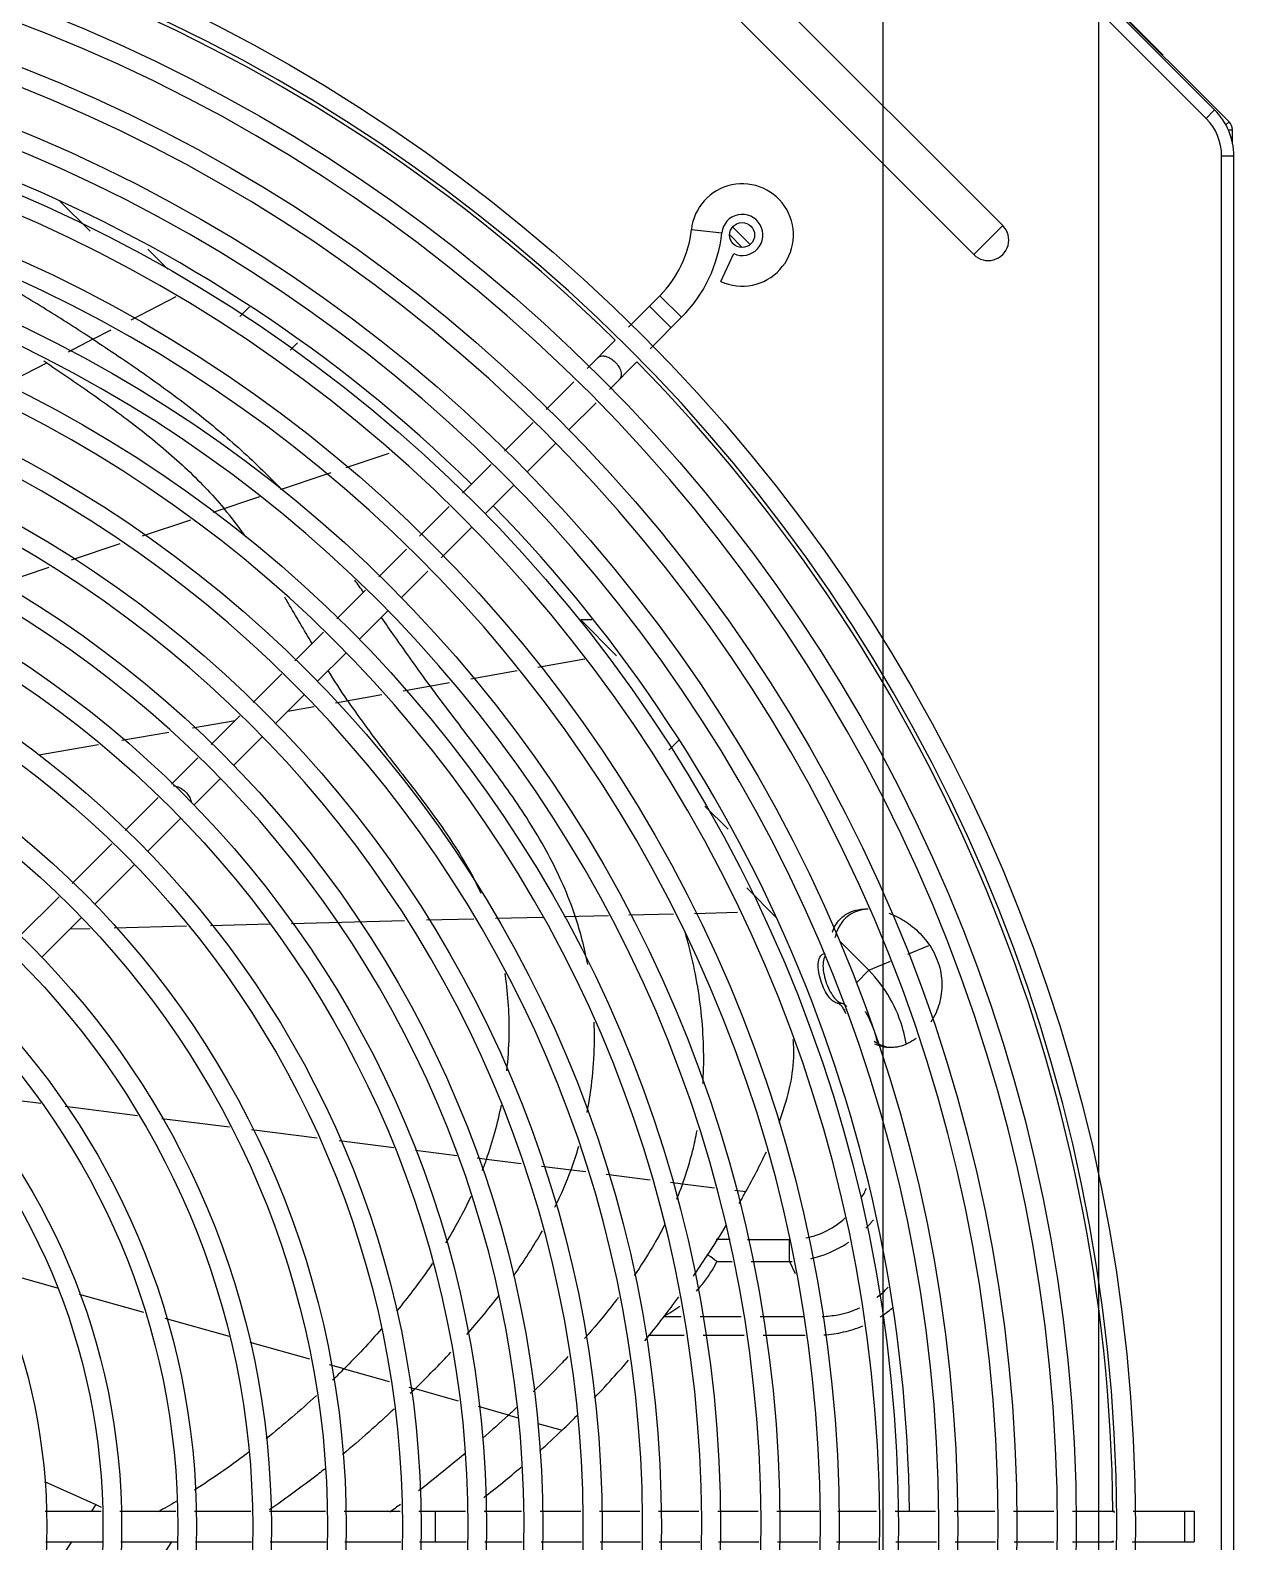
# Model space of a CAD drawing. Header units: metres. Extents: x -367 to 374, y -238 to 224.
# Drawn here: x 347.7656 to 347.9585, y 176.5526 to 176.7948 of the extents above; entities that cross this region are included whole.
import ezdxf
from ezdxf.enums import TextEntityAlignment as Align

# ---------------------------------------------------------------- set-up
doc = ezdxf.new("R2010")
doc.units = ezdxf.units.M
for name, color, linetype in [('ELE-ALIMENTADORES', 160, 'Continuous'), ('LA_BAU_BASES GERAIS_R00$0$ARQ-XREF-ATT', 8, 'Continuous'), ('LA_BAU_BASES GERAIS_R00$0$BASE', 253, 'Continuous'), ('LA_BAU_BASES GERAIS_R00$0$dutos', 31, 'Continuous')]:
    doc.layers.add(name, color=color, linetype=linetype)
doc.styles.add('LA_BAU_BASES GERAIS_R00$0$R60-125-RS', font='romans.shx', dxfattribs={"height": 0.19})
doc.styles.add('LA_BAU_BASES GERAIS_R00$0$R80-100-RS', font='romans.shx', dxfattribs={"height": 0.203})

# ---------------------------------------------------------------- blocks, each defined once
blk = doc.blocks.new('LA_BAU_BASES GERAIS_R00$0$A$C2E3D5B4E')
at = {"layer": 'LA_BAU_BASES GERAIS_R00$0$dutos', "color": 251}
for p, q in [((-18.8477975441474, -0.8951966155315745), (-18.8477975441474, -1.703314407854748)), ((-18.81313457787837, -1.703314407854748), (-18.81313457787837, -0.8951966155315745)), ((-18.79228686706165, -1.169888864731263), (-18.85251226380797, -1.109663467986763)), ((-18.7959769594604, -1.169333858476591), (-18.85162626313695, -1.113684554796635)), ((-18.79459810123672, -1.167955000253357), (-18.85024740491326, -1.112305696574083)), ((-18.80285149268866, -1.159200843846236), (-18.84149324850705, -1.120559088026482)), ((-18.86882032939093, -1.146265264609099), (-18.82855766927287, -1.186527924730569)), ((-18.87345700923697, -1.150901944455825), (-18.83319434911891, -1.191164604576613)), ((-18.80285149268866, -1.159200843846236), (-18.80288684802645, -1.159236199184932)), ((-18.7959769594604, -1.169333858476591), (-18.79459810123672, -1.167955000253357)), ((-18.79279535211617, -1.170397349785333), (-18.79228686706165, -1.169888864731263)), ((-18.79244629281538, -1.171161656937045), (-18.79175965926743, -1.171161656937045)), ((-18.79175965926743, -1.173319202165828), (-18.79175965926743, -1.171161656937045)), ((-18.79348150923443, -1.546999104573104), (-18.79348150923443, -1.175358408252293)), ((-18.79348150923443, -1.175358408252293), (-18.79153150923366, -1.175358408252293)), ((-18.79153150923366, -1.546999104573104), (-18.79153150923366, -1.175358408252293)), ((-18.97485003025076, -1.187424259859142), (-18.97967862476571, -1.182595665344195)), ((-18.86903276147814, -1.189537852328328), (-18.87180772239981, -1.186762891405522)), ((-18.82855766927287, -1.186527924730569), (-18.83319434911891, -1.191164604576613)), ((-18.87846704032336, -1.187167605594084), (-18.87359352067642, -1.187676335620552)), ((-18.87031539271129, -1.190022988049293), (-18.87231539271079, -1.188022988049113)), ((-18.96238551697616, -1.193480209313009), (-18.9655615608458, -1.190304165445639)), ((-18.87373078876089, -1.195471967130004), (-18.87168746821453, -1.191018334774697)), ((-18.96828034783675, -1.201605885451215), (-18.96103421516864, -1.197892088962078)), ((-18.88854016578671, -1.202782937899372), (-18.88351247341825, -1.197755245530232)), ((-18.88351247341825, -1.197755245530232), (-18.88004765019241, -1.201220068758346)), ((-18.94928474522794, -1.199516675971324), (-18.95085781642729, -1.201089747171125)), ((-18.88517473892216, -1.19941751103255), (-18.88170991569177, -1.202882334259982)), ((-18.88507534256087, -1.206247761126804), (-18.88004765019241, -1.201220068758346)), ((-18.97438523144183, -1.204734767627258), (-18.97145457535908, -1.203236064352666)), ((-18.97438503803323, -1.204734667294076), (-18.97836659732229, -1.206790297615896)), ((-18.94158117870711, -1.205283493633658), (-18.94278158299721, -1.206483897922396)), ((-18.8951940036909, -1.209436775799702), (-18.8906565408447, -1.204899312955092)), ((-18.98893604873274, -1.212192364151576), (-18.9817943123594, -1.208532073064532)), ((-18.98171410676377, -1.208491457838079), (-18.9817940039452, -1.208531922188001)), ((-18.89161081854718, -1.212783237113115), (-18.88719171761886, -1.208364136183206)), ((-18.90172920031682, -1.215971972427212), (-18.89731161326517, -1.211554385374882)), ((-18.89809074850427, -1.219263167070892), (-18.89372842812145, -1.214900846688067)), ((-18.90844311526189, -1.222685887374553), (-18.90384938398392, -1.218092156094997)), ((-18.93381922270828, -1.225304509785872), (-18.92690512460513, -1.222982373299999)), ((-18.90481233484616, -1.225984753410501), (-18.90021335471511, -1.221385773283316)), ((-18.9151570302115, -1.229399802322575), (-18.91056329893354, -1.224806071042337)), ((-18.93722875812409, -1.226454183915109), (-18.94419920993778, -1.228790678850089)), ((-18.93626692152475, -1.226126583496523), (-18.93722875812409, -1.226454183915109)), ((-18.95509720434029, -1.232450660042275), (-18.94762719724122, -1.229941985829271)), ((-18.91153392118349, -1.232706339749427), (-18.90693494105699, -1.228107359622925)), ((-18.92202950784076, -1.236272279951152), (-18.91727721387861, -1.231519985989678)), ((-18.96645198425767, -1.23626422682463), (-18.95868292431396, -1.233654944289526)), ((-18.91859360695116, -1.23976602551619), (-18.91365652739432, -1.234828945962079)), ((-18.97780676395678, -1.24007779375205), (-18.97003770423134, -1.237468511071881)), ((-18.92858486010618, -1.242827632217256), (-18.92414595662694, -1.238388728739608)), ((-18.98916154241897, -1.243891361503699), (-18.98139248347115, -1.241282078305346)), ((-18.92497709386271, -1.246149512429326), (-18.92071005573735, -1.2418824743051)), ((-18.9352987750558, -1.249541547165052), (-18.93070504377329, -1.244947815884814)), ((-18.93169868020459, -1.252871098768935), (-18.92709970007354, -1.248272118641751)), ((-18.89045334193861, -1.255444959346448), (-18.89618080267292, -1.249717498612597)), ((-18.89442717785323, -1.249717498612597), (-18.89618080267292, -1.249717498612597)), ((-18.94201269000087, -1.256255462112392), (-18.9374189587229, -1.251661730832609)), ((-18.93842026654193, -1.259592685108544), (-18.93382128641542, -1.254993704981359)), ((-18.9030771326602, -1.257262378543771), (-18.89555871880157, -1.255937537184934)), ((-18.94872660495048, -1.262969377060188), (-18.94413287366797, -1.25837564577995)), ((-18.91382544291127, -1.259156371251436), (-18.9063765932874, -1.257843787958279)), ((-18.94514185288381, -1.266314271448152), (-18.94054287275276, -1.261715291320968)), ((-18.93551742421232, -1.262978449288028), (-18.92809632397666, -1.261671082036344)), ((-18.92467131258536, -1.261067551375561), (-18.91725045386602, -1.259759902424491)), ((-18.94315121335376, -1.264323631921513), (-18.93894243170189, -1.263581984505606)), ((-18.95844540934058, -1.267018686677773), (-18.95156316595285, -1.265805938065512)), ((-18.95544051989555, -1.269683292007528), (-18.95084678861758, -1.265089560727972)), ((-18.96973528984881, -1.26900812256298), (-18.96220870284333, -1.267681831972993)), ((-18.95186343922114, -1.273035857787761), (-18.94726445909464, -1.268436877660577)), ((-18.88043402186804, -1.268915934933545), (-18.88209757050527, -1.270579483571908)), ((-18.983066274674, -1.271357229236571), (-18.97349858335156, -1.269671267857746)), ((-18.9618010709014, -1.276043843010655), (-18.95756070356265, -1.271803475675313)), ((-18.95823125785819, -1.279403676425488), (-18.95398604543198, -1.275158464000185)), ((-18.96922171373853, -1.283464485847333), (-18.9639212545685, -1.278164026678212)), ((-18.87259657010554, -1.283269156184303), (-18.87632863135559, -1.279537094934255)), ((-18.96566037960065, -1.286832798169542), (-18.96035386407357, -1.281526282637913)), ((-18.97770244840694, -1.291945220518016), (-18.97134189740564, -1.28558466951489)), ((-18.97415080445307, -1.295323223019011), (-18.96778298581603, -1.288955404381966)), ((-18.86488807000342, -1.297386220106489), (-18.86960101943851, -1.292673270671401)), ((-18.9861831830799, -1.3004259551887), (-18.97982263207405, -1.294065404185574)), ((-18.98264122930095, -1.303813647869163), (-18.97627341066391, -1.297445829231663)), ((-18.94254143502303, -1.29833647698814), (-18.9244376353613, -1.297886871120397)), ((-18.92093367425014, -1.297799850453146), (-18.91334175850852, -1.29761130567357)), ((-18.90983726332843, -1.297525114266762), (-18.90224533065202, -1.297336595786589)), ((-18.89883209950904, -1.297251840228625), (-18.89176110510243, -1.297076257023662)), ((-18.88849756914306, -1.296995218801555), (-18.88134087468779, -1.296817507330559)), ((-18.87796927121281, -1.296733786331686), (-18.87109204401122, -1.296563014935543)), ((-18.97804580169259, -1.29921822026148), (-18.97482245426681, -1.299138169235619)), ((-18.97096219027526, -1.299042300546887), (-18.95938139839154, -1.298754694367688)), ((-18.95552113461372, -1.298658825429982), (-18.94604539641159, -1.298423497221563)), ((-18.85001471382702, -1.305851012465098), (-18.85472029688253, -1.301145429409587)), ((-18.84376511657274, -1.303262344522125), (-18.84041373114678, -1.301874155226585)), ((-18.85001471382702, -1.305851012465098), (-18.84653283727994, -1.304408771976966)), ((-18.85001471382702, -1.305851012465098), (-18.8520617105919, -1.307898007187475)), ((-18.85507671651021, -1.311121612741488), (-18.85434055892028, -1.311121612741488)), ((-18.85398841405868, -1.312201885163802), (-18.85380830563145, -1.312201885163802)), ((-18.99554075033529, -1.325554803109014), (-18.98271642574991, -1.327163065803632)), ((-18.97884363270941, -1.327648741952714), (-18.96722525347423, -1.329105770577542)), ((-18.96335246037006, -1.329591446820757), (-18.95247305708972, -1.330955802628466)), ((-18.94896719605777, -1.331395463430624), (-18.9384496129619, -1.332714445837553)), ((-18.93494375192995, -1.333154106640393), (-18.92617909863156, -1.334253260192952)), ((-18.92267323710848, -1.334692922049214), (-18.9160447575855, -1.335524184091526)), ((-18.91278687967451, -1.335932746905371), (-18.91131746892506, -1.336117022254655)), ((-18.91131820307373, -1.33611907096946), (-18.90572744276733, -1.336820242063084)), ((-18.90246955607972, -1.337228833350252), (-18.89774548137348, -1.337821308075888)), ((-18.89774547947263, -1.337821308334412), (-18.89540953917412, -1.338118210272512)), ((-18.89214989084985, -1.338532517053579), (-18.88509134070455, -1.339417135183965)), ((-18.88183521299788, -1.339820019607203), (-18.87987164358174, -1.340062974307727)), ((-18.87987266827304, -1.340065798407011), (-18.87477644169985, -1.340705355252965)), ((-18.8715184655498, -1.341114236794681), (-18.86974674077601, -1.341336595705968)), ((-18.87226159157899, -1.349000269807846), (-18.8744895116738, -1.349000269807846)), ((-18.86947951956381, -1.349000269807846), (-18.86274769336205, -1.349000269807846)), ((-18.86274769336205, -1.352535803713806), (-18.86274769336205, -1.349000269807846)), ((-18.98005374248123, -1.356814683335131), (-18.99145001507031, -1.353607605882814)), ((-18.87437241541784, -1.352535803713806), (-18.87193318712116, -1.352535803713806)), ((-18.86890027819527, -1.352535803713806), (-18.86274769336205, -1.352535803713806)), ((-18.86274769336205, -1.352535803713806), (-18.86185612574218, -1.354447776644463)), ((-18.96622407888708, -1.360706553287116), (-18.97651231060217, -1.357811294087412)), ((-18.95250643644567, -1.364566899390127), (-18.96279466831538, -1.361671639687472)), ((-18.88295524341311, -1.361326547063015), (-18.88009717442083, -1.36132654640204)), ((-18.87706426561317, -1.361326545700365), (-18.87049296318901, -1.361326544179917)), ((-18.86746005438135, -1.361326543478469), (-18.86049705180676, -1.361326541867527)), ((-18.93963083805056, -1.368190283351112), (-18.94916934102321, -1.365506007435613)), ((-18.88541609229969, -1.364331745259904), (-18.87960482006883, -1.364331745259904)), ((-18.87657191114749, -1.364331745259904), (-18.87000060847777, -1.364331745259904)), ((-18.86696769955188, -1.364331745259904), (-18.86021343660695, -1.364331745259904)), ((-18.93413484642815, -1.369736936741617), (-18.93645133706423, -1.369085041990445)), ((-18.93413455020118, -1.36973779154431), (-18.92691269805391, -1.371770148257099)), ((-18.92373319541684, -1.372664916943165), (-18.9227551313902, -1.372940161628946)), ((-18.91578596984482, -1.374892493733284), (-18.92275672347887, -1.372939717399902)), ((-18.90778483962686, -1.377153066814742), (-18.91260640955488, -1.375787614317858)), ((-18.90778198147154, -1.377150838595469), (-18.90624645492289, -1.37758294633926)), ((-18.90306695792924, -1.37847768059072), (-18.89919816069914, -1.379566394755045)), ((-18.98215861393192, -1.387774089777565), (-18.97393403830529, -1.391484183709224)), ((-18.98203564679216, -1.39253910457245), (-18.97305363852092, -1.39253910457245)), ((-18.97393587228771, -1.391473402564714), (-18.97462903888618, -1.39253910457245)), ((-18.97393587579836, -1.391473400729808), (-18.97307087081708, -1.391871347859421)), ((-18.97005963576385, -1.39253910457245), (-18.96107762749716, -1.39253910457245)), ((-18.95808362474008, -1.39253910457245), (-18.94910161646885, -1.39253910457245)), ((-18.94610761371177, -1.39253910457245), (-18.93712560544509, -1.39253910457245)), ((-18.93413160268801, -1.39253910457245), (-18.92514959441678, -1.39253910457245)), ((-18.92215559166425, -1.39253910457245), (-18.91467058476928, -1.39253910457245)), ((-18.91951137004207, -1.39253910457245), (-18.91951137004207, -1.397439104572811)), ((-18.91167658201675, -1.39253910457245), (-18.9056885765026, -1.39253910457245)), ((-18.90269457374552, -1.39253910457245), (-18.89620756777413, -1.39253910457245)), ((-18.89321356501705, -1.39253910457245), (-18.88672655904566, -1.39253910457245)), ((-18.88373255628858, -1.39253910457245), (-18.87724555031718, -1.39253910457245)), ((-18.87425154756011, -1.39253910457245), (-18.86776454158871, -1.39253910457245)), ((-18.86477053883164, -1.39253910457245), (-18.85799116309181, -1.39253910457245)), ((-18.85499545233097, -1.39253910457245), (-18.84880252413177, -1.39253910457245)), ((-18.84580852137469, -1.39253910457245), (-18.8393215154033, -1.39253910457245)), ((-18.83632751264622, -1.39253910457245), (-18.82984050667483, -1.39253910457245)), ((-18.82684650391775, -1.39253910457245), (-18.8203818011666, -1.39253910457245)), ((-18.81738879486102, -1.39253910457245), (-18.81066487060389, -1.39253910457245)), ((-18.80767011842318, -1.39253910457245), (-18.79786150923474, -1.39253910457245)), ((-18.79945150923641, -1.39253910457245), (-18.79945150923641, -1.397439104572811)), ((-18.79786150923474, -1.39253910457245), (-18.79786150923474, -1.397439104572811)), ((-18.97782685012908, -1.397439104572811), (-18.98202815144623, -1.403805825618008)), ((-18.98190919618764, -1.397439104572811), (-18.97292718791641, -1.397439104572811)), ((-18.96993318515933, -1.397439104572811), (-18.96095117689265, -1.397439104572811)), ((-18.96181235839458, -1.397439104572811), (-18.96366294539939, -1.400320772419661)), ((-18.95795717413557, -1.397439104572811), (-18.94897516586434, -1.397439104572811)), ((-18.94598116310726, -1.397439104572811), (-18.93699915484058, -1.397439104572811)), ((-18.9340051520835, -1.397439104572811), (-18.92502314381682, -1.397439104572811)), ((-18.92202914105974, -1.397439104572811), (-18.91454413416932, -1.397439104572811)), ((-18.91155013141224, -1.397439104572811), (-18.90556212589809, -1.397439104572811)), ((-18.90256812314101, -1.397439104572811), (-18.89608111716962, -1.397439104572811)), ((-18.89308711441254, -1.397439104572811), (-18.88660010844114, -1.397439104572811)), ((-18.88360610568407, -1.397439104572811), (-18.87711909971267, -1.397439104572811)), ((-18.87412509695559, -1.397439104572811), (-18.8676380909842, -1.397439104572811)), ((-18.86464408822712, -1.397439104572811), (-18.85819951388976, -1.397439104572811)), ((-18.85520380312892, -1.397439104572811), (-18.84867607352726, -1.397439104572811)), ((-18.84568207077018, -1.397439104572811), (-18.83919506479879, -1.397439104572811)), ((-18.83620106204171, -1.397439104572811), (-18.82971405607032, -1.397439104572811)), ((-18.82672005331324, -1.397439104572811), (-18.8203818011666, -1.397439104572811)), ((-18.81738879486102, -1.397439104572811), (-18.81083225962493, -1.397439104572811)), ((-18.80783750744422, -1.397439104572811), (-18.79786150923474, -1.397439104572811))]:
    blk.add_line(p, q, dxfattribs=at)
for centre, radius in [((-19.0772815092364, -1.39498910457263), 0.27), ((-19.0772815092364, -1.39498910457263), 0.2605), ((-19.0772815092364, -1.39498910457263), 0.251), ((-19.0772815092364, -1.39498910457263), 0.2415), ((-19.0772815092364, -1.39498910457263), 0.232), ((-19.0772815092364, -1.39498910457263), 0.2225), ((-19.0772815092364, -1.39498910457263), 0.213), ((-18.8703315092348, -1.188039104572624), 0.002), ((-19.0772815092364, -1.39498910457263), 0.2035), ((-19.0772815092364, -1.39498910457263), 0.194), ((-19.0772815092364, -1.39498910457263), 0.1845), ((-19.0772815092364, -1.39498910457263), 0.175), ((-19.0772815092364, -1.39498910457263), 0.166), ((-19.0772815092364, -1.39498910457263), 0.163), ((-19.0772815092364, -1.39498910457263), 0.1555), ((-19.0772815092364, -1.39498910457263), 0.1525), ((-19.0772815092364, -1.39498910457263), 0.1435), ((-19.0772815092364, -1.39498910457263), 0.1405), ((-19.0772815092364, -1.39498910457263), 0.1315), ((-19.0772815092364, -1.39498910457263), 0.1285), ((-19.0772815092364, -1.39498910457263), 0.1195), ((-19.0772815092364, -1.39498910457263), 0.1165), ((-19.0772815092364, -1.39498910457263), 0.1075), ((-19.0772815092364, -1.39498910457263), 0.1045), ((-19.0772815092364, -1.39498910457263), 0.09550000000000002)]:
    blk.add_circle(centre, radius, dxfattribs=at)
for centre, radius, start, end in [((-19.0772815092364, -1.39498910457263), 0.267, 270.523748234, 269.4720482753758), ((-19.0772815092364, -1.39498910457263), 0.266395, 45.52801640127765, 89.46704813880169), ((-19.0772815092364, -1.39498910457263), 0.2575, 270, 269.4531568686496), ((-19.0772815092364, -1.39498910457263), 0.248, 270.5646566454308, 269.4306987527717), ((-19.0772815092364, -1.39498910457263), 0.2385, 270.5872407352796, 269.4081146444449), ((-19.0772815092364, -1.39498910457263), 0.233785, 45.6009538702023, 89.3975110481341), ((-19.0772815092364, -1.39498910457263), 0.229, 270.6116985932904, 269.3836568177744), ((-18.80200150923565, -1.175358408252293), 0.0085199938345, 0, 44.99999999999429), ((-18.80200150923565, -1.175358408252293), 0.01047, 0, 44.99999999999429), ((-18.79355965926743, -1.171161656937045), 0.0018, 0, 44.99999999999429), ((-19.0772815092364, -1.39498910457263), 0.2195, 270.6422020356773, 269.3617408688608), ((-18.87031135438201, -1.188018949719378), 0.008199999999999999, 245.3544063858137, 174.0406726351151), ((-19.0772815092364, -1.39498910457263), 0.21, 270.6672528398158, 269.3281025206974), ((-18.87031135438201, -1.188018949719378), 0.0033, 245.3544063858137, 174.0406726351151), ((-18.83087600919362, -1.188846264653591), 0.0032786277615, 224.9999999999943, 44.99999999999429), ((-18.89592219743145, -1.185345521520674), 0.01755, 315.0000000000057, 354.0406726351151), ((-18.89592219743145, -1.185345521520674), 0.02245, 315.0000000000057, 354.0406726351151), ((-19.0772815092364, -1.39498910457263), 0.2005, 270.6989783826626, 269.2963770513103), ((-19.0772815092364, -1.39498910457263), 0.191, 270.7338598269808, 269.2614955715197), ((-19.0772815092364, -1.39498910457263), 0.266395, 0.5281581286664133, 44.47231583407177), ((-19.0772815092364, -1.39498910457263), 0.1815, 270.7723927668373, 269.2229626426426), ((-19.0772815092364, -1.39498910457263), 0.172, 270.8151822730601, 269.1801731402837), ((-19.0772815092364, -1.39498910457263), 0.233785, 0.602488945161196, 44.39904613435086)]:
    blk.add_arc(centre, radius, start, end, dxfattribs=at)
for points, start_tangent, end_tangent in [([(-18.97438523327901, -1.204734768564492), (-18.98191309579624, -1.199954727734792), (-18.98957187209953, -1.195387800732249), (-18.99738062212373, -1.1910801900612), (-18.99783116134722, -1.190843139947162)], (-0.8375990813702348, 0.5462854371917113), (-0.8855015687472856, 0.4646363865928885)), ([(-18.97438523327901, -1.204734768564492), (-18.96629872495987, -1.210184915908883), (-18.95848183337557, -1.215940604571131), (-18.95107013572351, -1.22210735274092), (-18.94419920919654, -1.228790678605662)], (0.8374937351754588, -0.5464469265554146), (0.6847506766770518, -0.7287774082601077)), ([(-18.9817943123594, -1.208532073064532), (-18.98223163234115, -1.208236678855599)], (-0.8286174645942216, 0.5598152350279901), (-0.8287270611006059, 0.5596529801578412)), ([(-18.9817940039452, -1.208531922188001), (-18.97410237331906, -1.213806316107082), (-18.96664269917574, -1.219320624067848), (-18.95965281100098, -1.22527532900375), (-18.95337053477897, -1.231870914121089)], (0.8286178701883224, -0.5598146346823817), (0.6421358343431557, -0.7665908754038359)), ([(-18.89343356410018, -1.207676336210568), (-18.89291452896168, -1.207421045035915), (-18.89221076825515, -1.207468363591886), (-18.89142942316221, -1.207811088058122), (-18.89068944639939, -1.20839704174017)], (0.7071067811865477, 0.7071067811865475), (0.7071067811865475, -0.7071067811865477)), ([(-18.89068944639939, -1.20839704174017), (-18.89010349271894, -1.209137018502986), (-18.88976076825338, -1.209918363592067), (-18.88971344969514, -1.210622124299505), (-18.88996874087434, -1.211141159438)], (0.7071067811865475, -0.7071067811865477), (-0.7071067811865477, -0.7071067811865475)), ([(-18.94988488455647, -1.236384790969112), (-18.9533710161927, -1.231870910728219)], (-0.5825697256666102, 0.812780729801544), (-0.6421351710185824, 0.7665914310380307)), ([(-18.93101294787039, -1.245269433720921), (-18.93239748625228, -1.243350712115159)], (-0.5824310047303476, 0.8128801416745263), (-0.5881367129473006, 0.8087615265846567)), ([(-18.93927128445875, -1.253494343253976), (-18.94310042439565, -1.246975464923878), (-18.94364734471901, -1.246056449426931)], (-0.5081160775527672, 0.8612885995602116), (-0.5128629564907943, 0.858470493295793)), ([(-18.92032873911512, -1.260302332922663), (-18.92604386219909, -1.252304412067531), (-18.9281439226047, -1.249315648472873)], (-0.5925466562973865, 0.8055361320951328), (-0.5755461728877712, 0.8177692846238724)), ([(-18.93357548879658, -1.262636252543132), (-18.93667662225789, -1.257812701596947)], (-0.5601769388179277, 0.8283729819450751), (-0.5243293320765096, 0.8515155615279157)), ([(-18.89707896343361, -1.297208307298376), (-18.901420806857, -1.2872730582896), (-18.90710979735695, -1.278073681849889), (-18.9135958142665, -1.269215125247854), (-18.92032873712787, -1.260302335270069)], (-0.3167680772736907, 0.9485030233058455), (-0.5925468434752528, 0.8055359944083904)), ([(-18.93357532804339, -1.262636557913481), (-18.92720855631205, -1.271316842680051), (-18.92076229560325, -1.279696721220205), (-18.91496698074343, -1.288273100696813), (-18.9122053426504, -1.293508582126321)], (0.5601788513248002, -0.8283716886328428), (0.4196847006470663, -0.9076699576623557)), ([(-18.96149588277831, -1.276274491240372), (-18.96108333279381, -1.276340928131219), (-18.96030198770541, -1.276683652596773), (-18.95956201094259, -1.277269606279503)], (0.999180870767459, -0.04046711618564362), (0.7071067811865475, -0.7071067811865477)), ([(-18.95956201094259, -1.277269606279503), (-18.95897605725759, -1.278009583042319), (-18.95863333279203, -1.278790928130718), (-18.95859836339832, -1.278942197844515)], (0.7071067811865475, -0.7071067811865477), (0.1904555902086197, -0.9816958124379906)), ([(-18.89507631534934, -1.304931654746895), (-18.89707896371101, -1.297208307173321)], (-0.1854024448469161, 0.9826626753086669), (-0.3167680672192113, 0.948503026663703)), ([(-18.85588072903511, -1.299695018325053), (-18.85587242019164, -1.299672581235143), (-18.85537829804116, -1.298638248429313), (-18.85468463105235, -1.297719870100707), (-18.85373902017045, -1.296936215655194), (-18.85249116968362, -1.296348124310214), (-18.85090592682582, -1.296044286767426)], (0.3456427556987783, 0.9383661787559027), (0.9973739662796259, 0.07242355547504949)), ([(-18.85167505276195, -1.29631186312298), (-18.85295757288213, -1.296885375790396), (-18.85393007613084, -1.297664633758984), (-18.85464308368819, -1.298586844729641), (-18.85515031334444, -1.299633163927581), (-18.85544818177686, -1.300642267364935)], (-0.9564749430758758, -0.2918144672013373), (-0.2176105114009448, -0.9760356885523291)), ([(-18.85040516407253, -1.296061835293756), (-18.85167505276195, -1.29631186312298)], (-0.9950476978640503, -0.09939858638558957), (-0.9564749430457922, -0.2918144672999418)), ([(-18.85090592682582, -1.296044286767426), (-18.85043370221092, -1.296024526645112)], (0.9973739662914186, 0.07242355531264871), (0.9999303847766955, 0.01179938982870803)), ([(-18.85043370221092, -1.296024526645112), (-18.85036187842752, -1.296023998620683)], (0.999930384767163, 0.01179939063653418), (0.9999957416736992, 0.002918327340835945)), ([(-18.85035400611878, -1.296056905153762), (-18.85040516407253, -1.296061835293756)], (-0.995716125826685, -0.0924629480856916), (-0.9950476977170016, -0.09939858785764731)), ([(-18.85036187842752, -1.296023998620683), (-18.8501050389018, -1.296027258600532)], (0.9999957416837203, 0.002918323907001663), (0.9996048786557229, -0.02810847857280054)), ([(-18.84679836666373, -1.296704306290337), (-18.84656235335706, -1.29679465889393), (-18.84400872932156, -1.298143344725702), (-18.84153546697371, -1.300268637969737), (-18.83957253169365, -1.303078146581072), (-18.83847815698709, -1.30633126606898), (-18.83840590464979, -1.30961643168547), (-18.83925764033529, -1.312668512618245), (-18.84007290697491, -1.314186033487374)], (0.9374815061673916, -0.3480350924750538), (-0.5411760651641381, -0.8409093093154937)), ([(-18.87660760910103, -1.323993065240472), (-18.87658698200676, -1.323641739940911), (-18.8765146825076, -1.318092404652305), (-18.87689585193721, -1.312585109080544), (-18.8776957949508, -1.307167754330465), (-18.87887981566246, -1.301888241712447), (-18.87944952448061, -1.299838216580326)], (0.06138700958370751, 0.9981140391029323), (-0.2814110093948812, 0.959587329945198)), ([(-18.85749083927431, -1.303355886329143), (-18.8570391236558, -1.303156596403994)], (0.8058354541112478, 0.592139528234114), (0.9853537938891299, 0.1705224350878737)), ([(-18.85585713866158, -1.310729016434777), (-18.85661093343197, -1.309876032995987), (-18.85726716474119, -1.308696262379669), (-18.85778991205962, -1.307283915424193), (-18.85809316444147, -1.305806009993091), (-18.85808317527926, -1.304499092644562)], (-0.7762166045002513, 0.6304663217794432), (0.1545233824462434, 0.98798913165954)), ([(-18.85808317527926, -1.304499092644562), (-18.85771614550458, -1.303568356167659), (-18.85749083927431, -1.303355886329143)], (0.1545233825042118, 0.9879891316504738), (0.8058354538734801, 0.5921395285576893)), ([(-18.8573350392121, -1.304504313484074), (-18.85733286144978, -1.3058139306101), (-18.85702259980144, -1.307291001178044), (-18.85650062417108, -1.308699987003081), (-18.85585183256944, -1.309876610948493)], (-0.142229849900504, -0.9898336576401513), (0.5581032814961684, -0.8297714909438676)), ([(-18.85722228561599, -1.304017347877277), (-18.8573350392121, -1.304504313484074)], (-0.3283729480052675, -0.9445481496558711), (-0.1422298496034556, -0.9898336576828345)), ([(-18.85698049897792, -1.303569898879402), (-18.85722228561599, -1.304017347877277)], (-0.6300040106279237, -0.7765918790411932), (-0.3283729478606618, -0.9445481497061435)), ([(-18.90804440538568, -1.321963237488433), (-18.9076728410023, -1.316402473789992), (-18.90828489200112, -1.306682281973224), (-18.90833300468466, -1.306370982357237)], (0.1115417973045804, 0.9937597433253493), (-0.1556490608368915, 0.9878124163324703)), ([(-18.84403055642588, -1.317612260976773), (-18.84449798427477, -1.315499016604633), (-18.84663158855483, -1.310348098695783), (-18.85001471382702, -1.305851012465098)], (-0.1685141330556396, 0.9856992375773181), (-0.6961845118936519, 0.7178628876041703)), ([(-18.85585183256944, -1.309876610948493), (-18.85510913301141, -1.310728780719899), (-18.85494527069704, -1.310853491540172)], (0.5581032816520216, -0.8297714908390409), (0.8206299614124648, -0.5714599429812878)), ([(-18.85507671651021, -1.311121612741488), (-18.85585713866158, -1.310729016434777)], (-0.984697299475475, 0.1742734300049973), (-0.7762166045109644, 0.6304663217662536)), ([(-18.85470279485753, -1.311294480814638), (-18.85507671651021, -1.311121612741488)], (-0.8099527519094295, 0.5864951318419805), (-0.9846972993948757, 0.174273430460408)), ([(-18.85494527069704, -1.310853491540172), (-18.85434055892028, -1.311121612741488)], (0.8206299610977166, -0.5714599434332734), (0.9842154716992643, -0.1769743068012833)), ([(-18.85398841405868, -1.312201885163802), (-18.85432416487811, -1.311668866701609), (-18.85470279485753, -1.311294480814638)], (-0.4508676904143409, 0.8925907941158917), (-0.8099527517500832, 0.5864951320620386)), ([(-18.85434055892028, -1.311121612741488), (-18.85409751872567, -1.311212840962696)], (0.9842154716713581, -0.1769743069564788), (0.8720655831245636, -0.4893890259595274)), ([(-18.85409751872567, -1.311212840962696), (-18.85397143462023, -1.3112946599162), (-18.85359656719311, -1.311669154950039)], (0.8720655831407181, -0.4893890259307411), (0.6144373166077988, -0.7889656418119915)), ([(-18.85381306963291, -1.3125414447465), (-18.85398841405868, -1.312201885163802)], (-0.4669113398150613, 0.8843041336283035), (-0.4508676898889059, 0.8925907943813007)), ([(-18.8536747225512, -1.312798937454033), (-18.85381306963291, -1.3125414447465)], (-0.4797550474347401, 0.8774024700562967), (-0.466911338439, 0.8843041343548619)), ([(-18.8486446196307, -1.317364932618545), (-18.84881634996555, -1.316659379072178), (-18.85050524149983, -1.312581817115586), (-18.8505792857145, -1.312455247731066)], (-0.2154709956110909, 0.9765102406274936), (-0.5087345541161399, 0.8609234306535353)), ([(-18.89517974118144, -1.32865144902479), (-18.8940076258873, -1.317160571802731), (-18.89404700896785, -1.314163656409335)], (0.1927658273150666, 0.9812447889387939), (-0.03672384136337399, 0.9993254522304121)), ([(-18.86442124439009, -1.330228861743024), (-18.86396315239972, -1.328976064720962), (-18.86248875906995, -1.323610301428459), (-18.86205179983926, -1.318578223101383), (-18.86214257380425, -1.316961428946513)], (0.3551608822815698, 0.9348051923780576), (-0.0908836862562345, 0.9958615142541047)), ([(-18.84917471378367, -1.317234754321987), (-18.84723516932036, -1.318089608371508)], (0.8402390811377047, -0.542216088408363), (0.9713932172864485, -0.2374767723586513)), ([(-18.846565859782, -1.318251536263404), (-18.84788682281078, -1.31809940097736), (-18.84907370034534, -1.317680035908495)], (-0.9999999260898778, 0.000384473977125587), (-0.9043474094156171, 0.4267970982601249)), ([(-18.84245072915428, -1.316773111798454), (-18.8430571122185, -1.31718771532104), (-18.84548585893435, -1.318153758977303)], (-0.8004787130157722, -0.5993611849366064), (-0.9837041150639952, -0.1797949220811363)), ([(-18.84617427274543, -1.318238828244091), (-18.846565859782, -1.318251536263404)], (-0.997877028312696, -0.06512631085685079), (-0.9999999260898158, 0.0003844741382479795)), ([(-18.84548585893435, -1.318153758977303), (-18.84617427274543, -1.318238828244091)], (-0.9837041150753487, -0.1797949220190189), (-0.9978770283305324, -0.06512631058355732)), ([(-18.91131746892506, -1.336117022254655), (-18.90890847268247, -1.327455576120144)], (0.3361605768607848, 0.9418046859963187), (0.1987735729696411, 0.9800454411346868)), ([(-18.87987164358174, -1.340062974307727), (-18.87823076784707, -1.334674925735897), (-18.87754801230722, -1.331559619188909)], (0.3411527991314226, 0.9400078550973898), (0.1866838057905723, 0.9824200510247886)), ([(-18.89774548137348, -1.33782130807657), (-18.8964971709097, -1.334045961521895)], (0.3460875849478781, 0.9382022082392182), (0.2817389374333674, 0.9594911000806194)), ([(-18.91131866227761, -1.336118905975752), (-18.91202765118715, -1.338008067370708)], (-0.336190832432856, -0.9417938862554288), (-0.3662463614887086, -0.9305179217491097)), ([(-18.86974674077601, -1.341336595705968), (-18.86643809869065, -1.334938330625562)], (0.4848498181076115, 0.8745974238934253), (0.4267739951540057, 0.9043583123188998)), ([(-18.90033850687041, -1.343833821493661), (-18.89774548237847, -1.337821307626371)], (0.4423087719522159, 0.8968628380383049), (0.3460881541974261, 0.9382019982520922)), ([(-18.8798715681437, -1.340066472698425), (-18.88085550631013, -1.342578473228002)], (-0.3412288066730957, -0.9399802665463011), (-0.387414759543853, -0.9219055288301393)), ([(-18.87080422109784, -1.34321822485316), (-18.86974902147495, -1.341335174985659)], (0.4947621237732761, 0.8690284465305825), (0.4829083624479067, 0.8756708933599892)), ([(-18.85124021525962, -1.342379786340359), (-18.85038897201093, -1.340810846204192)], (0.5218681865056569, 0.8530261402285964), (0.4321856527989106, 0.9017846536256755)), ([(-18.913815870284, -1.342133975137756), (-18.91785621146619, -1.349558494511427)], (-0.4276796488919553, -0.9039303722763463), (-0.5238701993012429, -0.851798106527642)), ([(-18.8827522546776, -1.346649678978508), (-18.88471174840697, -1.350210933528331), (-18.88761510243194, -1.354762399062281)], (-0.4551685764781856, -0.8904052824342533), (-0.5659299003945971, -0.8244533630469109)), ([(-18.87811985063445, -1.354865200091069), (-18.87596743561653, -1.351664259106826), (-18.87281423789909, -1.346648251887189)], (0.5680376737110163, 0.8230025523927476), (0.5163377800657449, 0.8563850167283279)), ([(-18.86012423194325, -1.348753827708322), (-18.85888932814078, -1.348453938255886), (-18.85550272371938, -1.346877091690146), (-18.85379451357176, -1.345530616197436)], (0.9820786193550894, 0.1884717098282958), (0.7324287733933011, 0.6808436618678214)), ([(-18.85051192875062, -1.347189555206285), (-18.84988514871247, -1.346539036047432), (-18.84926769889398, -1.345835216900184)], (0.7103343636802039, 0.7038643987125929), (0.6417246710186973, 0.7669350993441001)), ([(-18.90696370849719, -1.35482148665659), (-18.90234004460262, -1.347600528851387)], (0.5788816611229498, 0.8154115662752978), (0.494756517157998, 0.869031638509029)), ([(-18.87437171806732, -1.352535803713806), (-18.87569704838506, -1.351542983496472), (-18.87593927063472, -1.351340397808769)], (-0.8295898181984267, 0.5583732922888607), (-0.76215216903292, 0.6473979234121895)), ([(-18.85933982361303, -1.352074661119957), (-18.85792197635192, -1.351690044625855), (-18.85363811543493, -1.349693390851314), (-18.85321076472928, -1.349412678998931)], (0.9747847671216006, 0.2231471662102991), (0.8279983982239362, 0.5607304633588194)), ([(-18.91995016315059, -1.352800757567991), (-18.92076428396331, -1.353984343846548), (-18.92564387553784, -1.360402475314402)], (-0.5603920623883741, -0.8282274665888016), (-0.6348577422878822, -0.7726290488048797)), ([(-18.87766501696797, -1.357286615771898), (-18.87669263510497, -1.356164388625245), (-18.87437241541784, -1.352535803713806)], (0.6825403552642996, 0.7308479071843087), (0.4448867016660914, 0.8955868593724823)), ([(-18.86274769336205, -1.352535803713806), (-18.8623192873788, -1.35251164882601)], (0.9989735962705436, 0.04529629073441795), (0.997733313912638, 0.06729215636985773)), ([(-18.91447717193523, -1.364251065406449), (-18.90935271997614, -1.358049776674932)], (0.6613689883773933, 0.7500607050183762), (0.6100447320907293, 0.7923669761217654)), ([(-18.89018340537086, -1.358312479593849), (-18.89131903732186, -1.359778474147504), (-18.89560623677562, -1.36488891061407)], (-0.6050559741345848, -0.7961829363683002), (-0.663878594247781, -0.7478403653852808)), ([(-18.88592573340384, -1.365241266295641), (-18.88297995216499, -1.361530039206798), (-18.88049071766682, -1.358207267898422)], (0.6333080506079093, 0.7738998081374682), (0.5890598492486692, 0.8080894096590644)), ([(-18.8487424143218, -1.358282837759077), (-18.8486263641621, -1.358193225902085), (-18.84692175778264, -1.356647877585317)], (0.7944625160830632, 0.6073131898279245), (0.6909090761011722, 0.7229416633180196)), ([(-18.88295524341311, -1.361326547063015), (-18.88033439883793, -1.359673803827661)], (0.8844555655224587, 0.4666244235103298), (0.8022420866343261, 0.5969988563076168)), ([(-18.85749603921477, -1.36133108351504), (-18.8549617683625, -1.361058424886039), (-18.85159906679883, -1.359996744327134), (-18.85150616841338, -1.359954160196537)], (0.9995657580957257, 0.02946684989131763), (0.9075534270515991, 0.4199366345615703)), ([(-18.84819098346406, -1.36139400696419), (-18.84624622443107, -1.359996083968042)], (0.8465922582658165, 0.5322420015785914), (0.7745791555903633, 0.6324769811818608)), ([(-18.92814376341585, -1.363344398109973), (-18.93413481921607, -1.369737523851597)], (-0.6596553584327602, -0.7515682324918654), (-0.7053624565128161, -0.708846813452812)), ([(-18.85721463826167, -1.364283720694573), (-18.85406647922218, -1.363824639460461), (-18.85101067973801, -1.362851635885534)], (0.9977434771832171, 0.06714129681755569), (0.9239805404771456, 0.3824394864806224)), ([(-18.9227551313902, -1.372940161628946), (-18.91700099559921, -1.367037917484311)], (0.7132534084708744, 0.7009062528645896), (0.6806367501030075, 0.7326210578527048)), ([(-18.89824313182226, -1.367773262302478), (-18.89918024298959, -1.368760932869861), (-18.90382558324882, -1.373423923767803)], (-0.6849791864550437, -0.7285626356898812), (-0.7187249110763754, -0.6952945434837358)), ([(-18.894014169397, -1.374385007704575), (-18.89074029221456, -1.37085309220555), (-18.88853956275534, -1.36835332836398)], (0.6908401019923239, 0.7230075749805361), (0.6528846626342031, 0.7574573369484403)), ([(-18.93413538725463, -1.369737556769167), (-18.93598417121802, -1.371564276150991)], (-0.7053626178882082, -0.7088466528706289), (-0.7172962803389462, -0.6967682873178944)), ([(-18.92275672347887, -1.372939717399902), (-18.92353884780869, -1.373704249187711)], (-0.7132511786190288, -0.7009085219902569), (-0.7169601668646036, -0.6971141363718569)), ([(-18.93857616217383, -1.374023035963717), (-18.94659789440675, -1.380925856922374)], (-0.7336772599010142, -0.679498107653097), (-0.7818349043149041, -0.6234855109743167)), ([(-18.92611586420708, -1.376165933810114), (-18.93436486957989, -1.383458052702906)], (-0.7292855489061218, -0.6842094621946532), (-0.7694009600948288, -0.6387661251233941)), ([(-18.90778225553868, -1.377150762060353), (-18.91188380879294, -1.3808343873431)], (-0.7360588830021819, -0.6769175139953024), (-0.7520651109403885, -0.6590888171606473)), ([(-18.9064834222213, -1.375948926387707), (-18.90778132952755, -1.377151547500659)], (-0.7309002418828991, -0.6824843122120241), (-0.7360594553876646, -0.676916891600745)), ([(-18.89919844564383, -1.379566096168389), (-18.89664471238257, -1.377073630570465)], (0.7234400508412571, 0.6903872050080299), (0.7077512508006529, 0.7064617236553665)), ([(-18.90282899221938, -1.382923810169984), (-18.89919887144197, -1.379566112839427)], (0.7446010676631253, 0.6675097377828537), (0.7234423852678058, 0.6903847588106417)), ([(-18.94925697309782, -1.382993534857803), (-18.94981181442881, -1.383411834098467), (-18.9581191825223, -1.389161898300415)], (-0.7969486136518877, -0.6040471067709325), (-0.8435226853947041, -0.5370935479267156)), ([(-18.91480110280236, -1.383345361930594), (-18.92219588626767, -1.389296022174847)], (-0.7638201088571053, -0.6454291915504907), (-0.7945507032604041, -0.6071978095714751)), ([(-18.91172402589427, -1.390332226458384), (-18.90574164528653, -1.385471656109019)], (0.7911646113942067, 0.6116032682037057), (0.760623272275759, 0.6491935286742442)), ([(-18.93722634540745, -1.385780949910156), (-18.93909839417256, -1.387243928978421), (-18.94610574637363, -1.392331958856346)], (-0.7833764114739833, -0.6215475830104599), (-0.8255776213908341, -0.5642885707319019)), ([(-18.96103716573316, -1.39096577118238), (-18.96394776613442, -1.392659690308562)], (-0.8575429439583643, -0.5144123824979545), (-0.8709122596509484, -0.4914385373469192)), ([(-18.92508611568837, -1.391458789502565), (-18.92591321347618, -1.392060788524248), (-18.9267782785023, -1.39268237328082)], (-0.806764942303629, -0.5908725140585084), (-0.8139211443041143, -0.5809753616588927)), ([(-18.81115051236657, -1.39253910457245), (-18.81066129041437, -1.39268724450784)], (1, -1.224646799147353e-16), (0.8551592246466593, -0.5183654121387004)), ([(-18.81081266297906, -1.397367893037824), (-18.81115051236657, -1.397439104572811)], (-0.9238864595729275, -0.3826667085308068), (-1, 1.224646799147353e-16))]:
    blk.add_spline(points, degree=3, dxfattribs=dict(at, start_tangent=start_tangent, end_tangent=end_tangent))
blk = doc.blocks.new('LA_BAU_BASES GERAIS_R00')
at = {"layer": 'LA_BAU_BASES GERAIS_R00$0$ARQ-XREF-ATT'}
blk.add_blockref('LA_BAU_BASES GERAIS_R00$0$A$C2E3D5B4E', (366.75, 177.95), dxfattribs=at)
at = {"layer": 'LA_BAU_BASES GERAIS_R00$0$BASE', "style": 'LA_BAU_BASES GERAIS_R00$0$R60-125-RS'}
for p in [(242.7815727361595, 218.919159373358), (358.6365727361596, 192.964159373358)]:
    blk.add_attdef('S', text='', height=0.19, rotation=90, dxfattribs=at).set_placement(p, align=Align.MIDDLE_CENTER)
at = {"layer": 'LA_BAU_BASES GERAIS_R00$0$BASE', "style": 'LA_BAU_BASES GERAIS_R00$0$R80-100-RS'}
blk.add_attdef('ACESSO', text='', height=0.203, dxfattribs=at).set_placement((365.922255870473, 191.9868442639211), align=Align.TOP_CENTER)
at = {"layer": 'LA_BAU_BASES GERAIS_R00$0$BASE', "style": 'LA_BAU_BASES GERAIS_R00$0$R60-125-RS'}
blk.add_attdef('S', text='', height=0.19, dxfattribs=at).set_placement((266.114159373358, 180.9134272638404), align=Align.MIDDLE_CENTER)

msp = doc.modelspace()

# ---------------------------------------------------------------- block references
at = {"layer": 'ELE-ALIMENTADORES', "color": 2}
msp.add_blockref('LA_BAU_BASES GERAIS_R00', (0, 0), dxfattribs=at)

doc.saveas('drawing.dxf')
